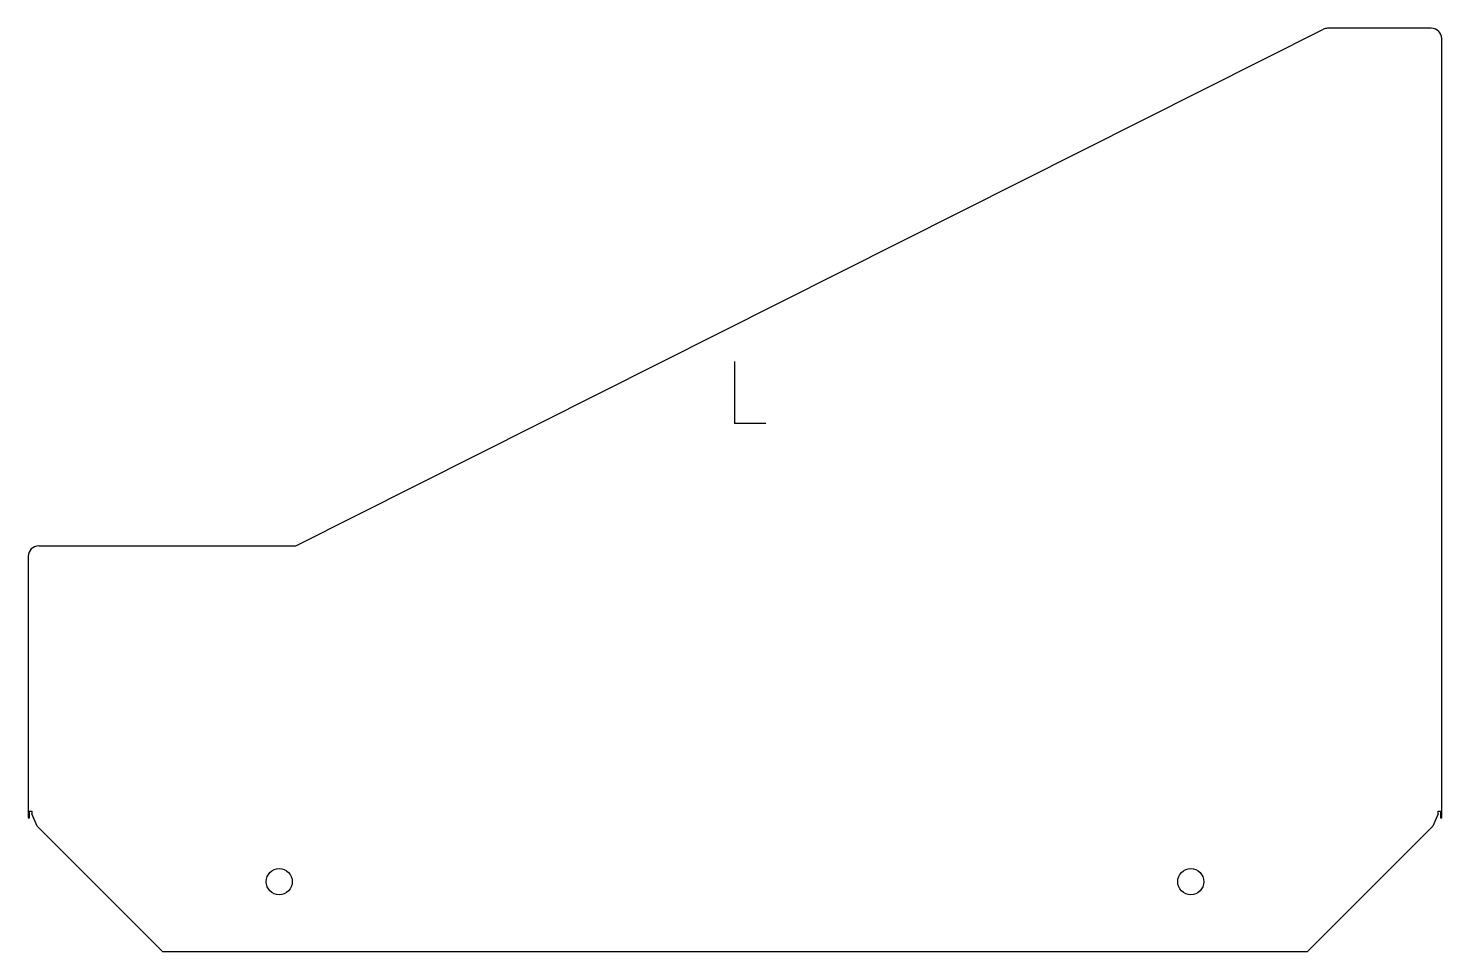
# Model space of a CAD drawing. Header units: millimetres. Extents: x -135 to 135, y -101 to 76.
import ezdxf

# ---------------------------------------------------------------- set-up
doc = ezdxf.new("R2010")
doc.units = ezdxf.units.MM
doc.header["$PDSIZE"] = -1

msp = doc.modelspace()

# ---------------------------------------------------------------- linework, layer by layer
at = {"color": 7, "linetype": 'Continuous', "lineweight": 25}
for p, q in [((-83.84, -23.42), (112.56, 75.31)), ((133.17, 75.5), (113.34, 75.5)), ((135.17, -75.5), (135.17, 73.5)), ((-133.17, -23.5), (-84.17, -23.5)), ((-135.17, -25.5), (-135.17, -75.5)), ((-135.17, -25.5), (-135.17, -25.5)), ((-135.17, -75.5), (-134.96, -75.5)), ((-134.96, -74.25), (-134.46, -74.25)), ((-134.96, -75.5), (-134.96, -74.25)), ((-134.46, -74.25), (-134.46, -74.75)), ((-133.46, -77.11), (-134.46, -74.75)), ((134.46, -74.75), (133.46, -77.11)), ((134.46, -74.25), (134.96, -74.25)), ((134.46, -74.75), (134.46, -74.25)), ((134.96, -74.25), (134.96, -75.5)), ((134.96, -75.5), (135.17, -75.5)), ((-109.46, -101.11), (-133.46, -77.11)), ((133.46, -77.11), (109.46, -101.11)), ((109.46, -101.11), (-109.46, -101.11))]:
    msp.add_line(p, q, dxfattribs=at)
at = {"color": 7, "linetype": 'Continuous'}
for q in [(0, 11.76), (5.88, 0)]:
    msp.add_line((0, 0), q, dxfattribs=at)
at = {"color": 7, "linetype": 'Continuous', "lineweight": 25}
for centre in [(-87.17, -87.71), (87.17, -87.71)]:
    msp.add_circle(centre, 2.5, dxfattribs=at)
for centre, radius, start, end in [((113.34, 73.76), 1.74, 90, 116.69), ((133.17, 73.5), 2, 0, 90), ((-133.17, -25.5), 2, 90, 180), ((-84.17, -22.76), 0.737, 270, 296.69)]:
    msp.add_arc(centre, radius, start, end, dxfattribs=at)
at = {"color": 7, "linetype": 'Continuous'}
msp.add_point((0, 0), dxfattribs=at)

doc.saveas('drawing.dxf')
